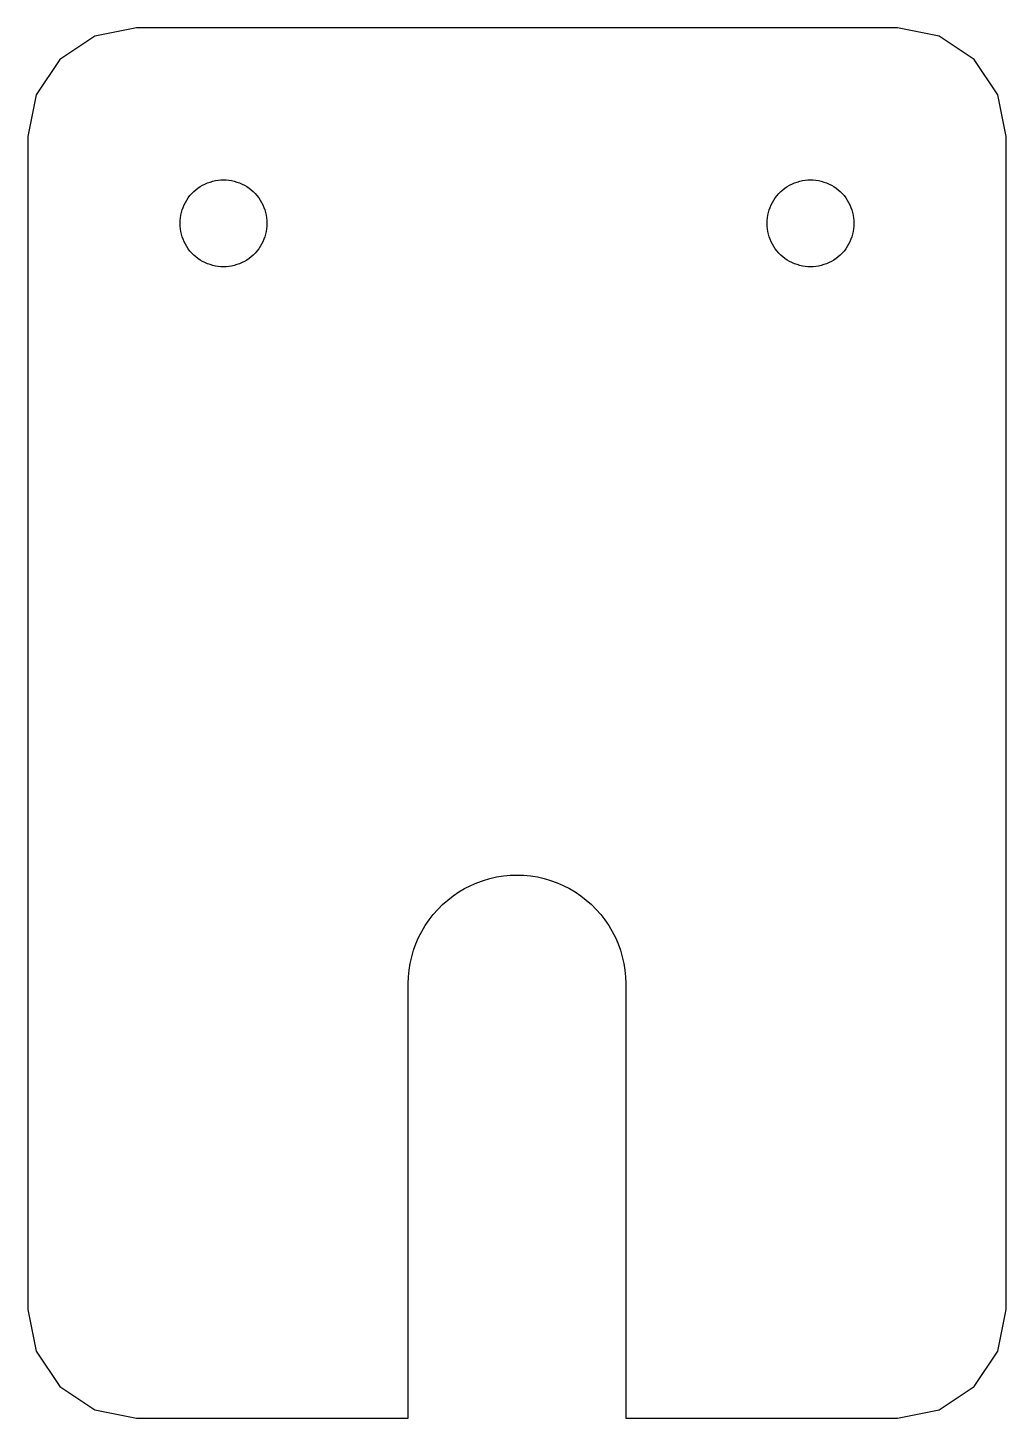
# Model space of a CAD drawing. Extents: x -22.5 to 22.5, y 32 to 96.
import ezdxf

# ---------------------------------------------------------------- set-up
doc = ezdxf.new("R2010")
doc.units = 0
doc.layers.get('0').update_dxf_attribs({"linetype": 'CONTINUOUS'})

msp = doc.modelspace()

# ---------------------------------------------------------------- linework, layer by layer
at = {"color": 7}
for points in [[(-5, 52), (-4.99013, 52.314), (-4.96057, 52.6267), (-4.91142, 52.9369), (-4.84291, 53.2435), (-4.75528, 53.5451), (-4.64888, 53.8406), (-4.52412, 54.12891), (-4.38153, 54.40878), (-4.22163, 54.67914), (-4.04507, 54.93893), (-3.85255, 55.18713), (-3.64484, 55.42274), (-3.42273, 55.64485), (-3.18712, 55.85257), (-2.93892, 56.04509), (-2.67912, 56.22165), (-2.40877, 56.38155), (-2.12889, 56.52414), (-1.84062, 56.6489), (-1.54507, 56.75529), (-1.24344, 56.84293), (-0.9369, 56.91144), (-0.62666, 56.96059), (-0.31395, 56.99014), (0, 57), (0.31395, 56.99014), (0.62666, 56.96059), (0.9369, 56.91144), (1.24344, 56.84293), (1.54507, 56.75529), (1.84062, 56.6489), (2.12889, 56.52414), (2.40877, 56.38155), (2.67912, 56.22165), (2.93892, 56.04509), (3.18712, 55.85257), (3.42273, 55.64485), (3.64484, 55.42274), (3.85255, 55.18713), (4.04507, 54.93893), (4.22163, 54.67914), (4.38153, 54.40878), (4.52412, 54.12891), (4.64888, 53.8406), (4.75528, 53.5451), (4.84291, 53.2435), (4.91142, 52.9369), (4.96057, 52.6267), (4.99013, 52.314), (5, 52), (5, 32), (17.5, 32), (19.4134, 32.3806), (21.0355, 33.4645), (22.1194, 35.0866), (22.5, 37), (22.5, 91), (22.1194, 92.9134), (21.0355, 94.5355), (19.4134, 95.6194), (17.5, 96), (-17.5, 96), (-19.4134, 95.6194), (-21.0355, 94.5355), (-22.1194, 92.9134), (-22.5, 91), (-22.5, 37), (-22.1194, 35.0866), (-21.0355, 33.4645), (-19.4134, 32.3806), (-17.5, 32), (-5, 32)], [(-11.5158, 86.7493), (-11.5354, 86.6252), (-11.5628, 86.5026), (-11.5979, 86.382), (-11.6404, 86.2637), (-11.6903, 86.1484), (-11.7474, 86.0365), (-11.8113, 85.9283), (-11.882, 85.8244), (-11.959, 85.7251), (-12.0421, 85.6309), (-12.1309, 85.5421), (-12.2251, 85.459), (-12.3244, 85.382), (-12.4283, 85.3113), (-12.5365, 85.2474), (-12.6484, 85.1903), (-12.7637, 85.1404), (-12.882, 85.0979), (-13.0026, 85.0628), (-13.1252, 85.0354), (-13.2493, 85.0158), (-13.3744, 85.0039), (-13.5, 85), (-13.6256, 85.0039), (-13.7507, 85.0158), (-13.8748, 85.0354), (-13.9974, 85.0628), (-14.118, 85.0979), (-14.2362, 85.1404), (-14.3515, 85.1903), (-14.4635, 85.2474), (-14.5716, 85.3113), (-14.6756, 85.382), (-14.7748, 85.459), (-14.8691, 85.5421), (-14.9579, 85.6309), (-15.041, 85.7251), (-15.118, 85.8244), (-15.1886, 85.9283), (-15.2526, 86.0365), (-15.3096, 86.1484), (-15.3595, 86.2637), (-15.4021, 86.382), (-15.4372, 86.5026), (-15.4646, 86.6252), (-15.4842, 86.7493), (-15.496, 86.8744), (-15.5, 87), (-15.496, 87.1256), (-15.4842, 87.2507), (-15.4646, 87.3748), (-15.4372, 87.4974), (-15.4021, 87.618), (-15.3595, 87.7362), (-15.3096, 87.8515), (-15.2526, 87.9635), (-15.1886, 88.0716), (-15.118, 88.1756), (-15.041, 88.2748), (-14.9579, 88.3691), (-14.8691, 88.4579), (-14.7748, 88.541), (-14.6756, 88.618), (-14.5716, 88.6886), (-14.4635, 88.7526), (-14.3515, 88.8096), (-14.2362, 88.8595), (-14.118, 88.9021), (-13.9974, 88.9372), (-13.8748, 88.9646), (-13.7507, 88.9842), (-13.6256, 88.996), (-13.5, 89), (-13.3744, 88.996), (-13.2493, 88.9842), (-13.1252, 88.9646), (-13.0026, 88.9372), (-12.882, 88.9021), (-12.7637, 88.8595), (-12.6484, 88.8096), (-12.5365, 88.7526), (-12.4283, 88.6886), (-12.3244, 88.618), (-12.2251, 88.541), (-12.1309, 88.4579), (-12.0421, 88.3691), (-11.959, 88.2748), (-11.882, 88.1756), (-11.8113, 88.0716), (-11.7474, 87.9635), (-11.6903, 87.8515), (-11.6404, 87.7362), (-11.5979, 87.618), (-11.5628, 87.4974), (-11.5354, 87.3748), (-11.5158, 87.2507), (-11.5039, 87.1256), (-11.5, 87), (-11.5039, 86.8744)], [(11.5158, 87.2507), (11.5354, 87.3748), (11.5628, 87.4974), (11.5979, 87.618), (11.6404, 87.7362), (11.6903, 87.8515), (11.7474, 87.9635), (11.8113, 88.0716), (11.882, 88.1756), (11.959, 88.2748), (12.0421, 88.3691), (12.1309, 88.4579), (12.2251, 88.541), (12.3244, 88.618), (12.4283, 88.6886), (12.5365, 88.7526), (12.6484, 88.8096), (12.7637, 88.8595), (12.882, 88.9021), (13.0026, 88.9372), (13.1252, 88.9646), (13.2493, 88.9842), (13.3744, 88.996), (13.5, 89), (13.6256, 88.996), (13.7507, 88.9842), (13.8748, 88.9646), (13.9974, 88.9372), (14.118, 88.9021), (14.2362, 88.8595), (14.3515, 88.8096), (14.4635, 88.7526), (14.5716, 88.6886), (14.6756, 88.618), (14.7748, 88.541), (14.8691, 88.4579), (14.9579, 88.3691), (15.041, 88.2748), (15.118, 88.1756), (15.1886, 88.0716), (15.2526, 87.9635), (15.3096, 87.8515), (15.3595, 87.7362), (15.4021, 87.618), (15.4372, 87.4974), (15.4646, 87.3748), (15.4842, 87.2507), (15.496, 87.1256), (15.5, 87), (15.496, 86.8744), (15.4842, 86.7493), (15.4646, 86.6252), (15.4372, 86.5026), (15.4021, 86.382), (15.3595, 86.2637), (15.3096, 86.1484), (15.2526, 86.0365), (15.1886, 85.9283), (15.118, 85.8244), (15.041, 85.7251), (14.9579, 85.6309), (14.8691, 85.5421), (14.7748, 85.459), (14.6756, 85.382), (14.5716, 85.3113), (14.4635, 85.2474), (14.3515, 85.1903), (14.2362, 85.1404), (14.118, 85.0979), (13.9974, 85.0628), (13.8748, 85.0354), (13.7507, 85.0158), (13.6256, 85.0039), (13.5, 85), (13.3744, 85.0039), (13.2493, 85.0158), (13.1252, 85.0354), (13.0026, 85.0628), (12.882, 85.0979), (12.7637, 85.1404), (12.6484, 85.1903), (12.5365, 85.2474), (12.4283, 85.3113), (12.3244, 85.382), (12.2251, 85.459), (12.1309, 85.5421), (12.0421, 85.6309), (11.959, 85.7251), (11.882, 85.8244), (11.8113, 85.9283), (11.7474, 86.0365), (11.6903, 86.1484), (11.6404, 86.2637), (11.5979, 86.382), (11.5628, 86.5026), (11.5354, 86.6252), (11.5158, 86.7493), (11.5039, 86.8744), (11.5, 87), (11.5039, 87.1256)]]:
    msp.add_lwpolyline(points, close=True, dxfattribs=at)

doc.saveas('drawing.dxf')
